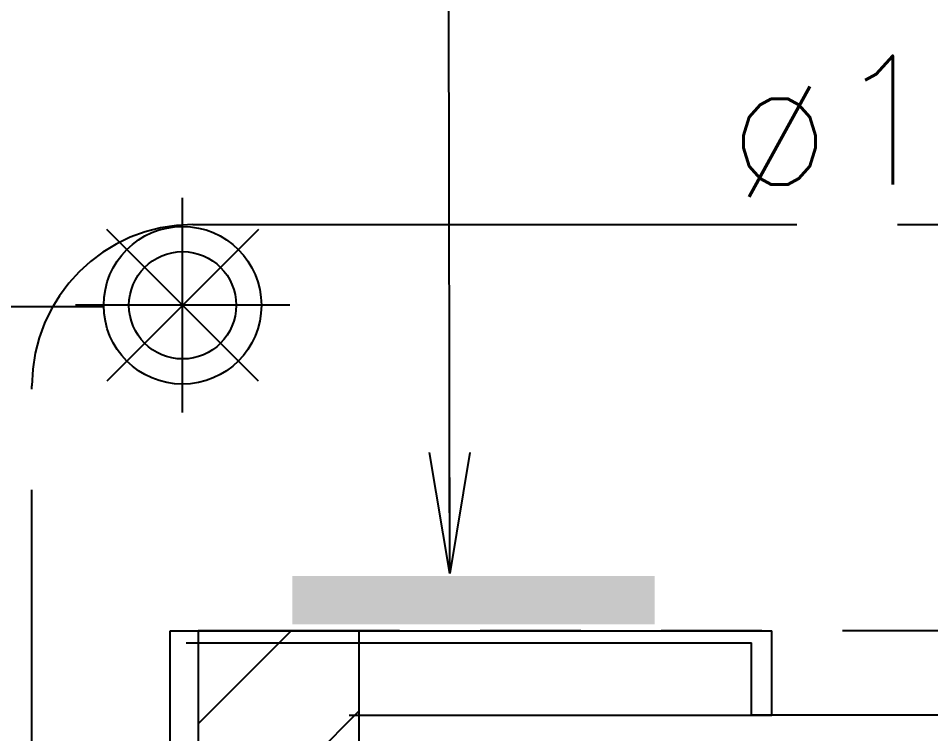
# Model space of a CAD drawing. Header units: millimetres. Extents: x 188.6 to 263.2, y 40.1 to 120.1.
# Drawn here: x 251.48 to 252.613, y 71.042 to 71.93 of the extents above; entities that cross this region are included whole.
import ezdxf

# ---------------------------------------------------------------- set-up
doc = ezdxf.new("R2010")
doc.units = ezdxf.units.MM
doc.set_wipeout_variables(frame=1)
doc.linetypes.add('CENTER2', pattern=[1.125, 0.75, -0.125, 0.125, -0.125])
doc.linetypes.add('HIDDEN2', pattern=[0.1875, 0.125, -0.0625])
for name, color, linetype in [('ARQ', 8, 'Continuous'), ('ESTR-PILARES', 11, 'Continuous'), ('ESTR-VIGAS', 11, 'HIDDEN2'), ('ESTRUTURA', 7, 'Continuous'), ('GAS-TEXTO', 7, 'Continuous'), ('GAS-TUBO-PISO', 6, 'CENTER2'), ('INC-SINALIZAÇÃO', 88, 'Continuous'), ('INC-TEXTO', 7, 'Continuous'), ('SPK', 10, 'Continuous'), ('SPK-INTERNO', 244, 'Continuous'), ('SPK-TUBO-TETO', 12, 'Continuous')]:
    doc.layers.add(name, color=color, linetype=linetype)
doc.styles.add('60-100', font='romans.shx', dxfattribs={"height": 0.16})
doc.styles.add('60-75', font='romans.shx', dxfattribs={"height": 0.12})
doc.dimstyles.new('SETAS75', dxfattribs={"dimtxt": 0.16, "dimasz": 0.15, "dimexe": 0.15, "dimexo": 0, "dimgap": 0.1, "dimtad": 1, "dimzin": 10, "dimdsep": 46, "dimtxsty": '60-100', "dimblk1": 'OPEN', "dimblk2": 'OPEN', "dimsah": 1, "dimcen": 0, "dimclrd": 244, "dimclre": 244, "dimclrt": 7, "dimadec": 0, "dimazin": 0, "dimtfac": 1, "dimtix": 1, "dimtmove": 2, "dimatfit": 3, "dimldrblk": 'OPEN', "dimfxl": 0.15, "dimtolj": 1, "dimtzin": 6, "dimarcsym": 0})

# ---------------------------------------------------------------- blocks, each defined once
blk = doc.blocks.new('ESTR-TP-29.09.2016')
at = {"layer": 'ESTR-PILARES'}
for p, q in [((45.75, 11.5394), (45.8658, 11.6552)), ((45.75, 11.3556), (45.95, 11.5556))]:
    blk.add_line(p, q, dxfattribs=at)
blk.add_lwpolyline([(45.75, 9.4752), (45.95, 9.4752), (45.95, 11.6552), (45.75, 11.6552), (45.75, 9.4752)], dxfattribs=at)
at = {"layer": 'ESTR-VIGAS'}
blk.add_lwpolyline([(47.8003, 11.6552), (45.95, 11.6552)], dxfattribs=at)
blk = doc.blocks.new('SPK')
blk.add_wipeout([(-0.0692, 0.0692), (-0.0673, 0.0711), (-0.0673, 0.0711), (-0.0658, 0.0724), (-0.0658, 0.0724), (-0.0636, 0.0744), (-0.0636, 0.0744), (-0.0618, 0.0759), (-0.0618, 0.0759), (-0.0596, 0.0776), (-0.0596, 0.0776), (-0.0579, 0.0789), (-0.0579, 0.0789), (-0.0546, 0.0813), (-0.0546, 0.0813), (-0.0525, 0.0826), (-0.0507, 0.0837), (-0.0507, 0.0837), (-0.0481, 0.0852), (-0.0481, 0.0852), (-0.0453, 0.0868), (-0.0453, 0.0868), (-0.0431, 0.0879), (-0.0416, 0.0886), (-0.0399, 0.0894), (-0.0399, 0.0894), (-0.0364, 0.0908), (-0.0364, 0.0908), (-0.0341, 0.0917), (-0.0318, 0.0926), (-0.0302, 0.0931), (-0.0281, 0.0938), (-0.0266, 0.0942), (-0.0266, 0.0942), (-0.0244, 0.0948), (-0.0226, 0.0952), (-0.0226, 0.0952), (-0.0203, 0.0957), (-0.0203, 0.0957), (-0.0183, 0.0961), (-0.0183, 0.0961), (-0.0148, 0.0968), (-0.0148, 0.0968), (-0.0114, 0.0972), (-0.01, 0.0974), (-0.0083, 0.0975), (-0.0083, 0.0975), (-0.0058, 0.0977), (-0.0047, 0.0978), (-0.0047, 0.0978), (-0.0027, 0.0978), (-0.0027, 0.0978), (-0.001, 0.0979), (-0.001, 0.0979), (0, 0.0979), (0.0016, 0.0979), (0.0038, 0.0978), (0.0038, 0.0978), (0.0084, 0.0975), (0.0113, 0.0972), (0.0113, 0.0972), (0.0155, 0.0966), (0.0175, 0.0963), (0.0175, 0.0963), (0.0207, 0.0957), (0.0228, 0.0952), (0.0248, 0.0947), (0.0248, 0.0947), (0.0274, 0.094), (0.0274, 0.094), (0.0306, 0.093), (0.0324, 0.0924), (0.0324, 0.0924), (0.0354, 0.0912), (0.0373, 0.0905), (0.0373, 0.0905), (0.0398, 0.0894), (0.0422, 0.0883), (0.0422, 0.0883), (0.0451, 0.0869), (0.0469, 0.0859), (0.049, 0.0847), (0.0513, 0.0833), (0.053, 0.0823), (0.0549, 0.081), (0.0566, 0.0798), (0.0566, 0.0798), (0.0592, 0.078), (0.0615, 0.0762), (0.0659, 0.0724), (0.0669, 0.0714), (0.0669, 0.0714), (0.0692, 0.0692), (0.0692, 0.0692), (0.0692, 0.0692), (0.0692, 0.0692), (0.0717, 0.0667), (0.0717, 0.0667), (0.0739, 0.0642), (0.0739, 0.0642), (0.0753, 0.0626), (0.0753, 0.0626), (0.0765, 0.0611), (0.0765, 0.0611), (0.0785, 0.0585), (0.0785, 0.0585), (0.0805, 0.0556), (0.0805, 0.0556), (0.0805, 0.0556), (0.0826, 0.0526), (0.0826, 0.0526), (0.0841, 0.05), (0.0841, 0.05), (0.0855, 0.0476), (0.0865, 0.0458), (0.0865, 0.0458), (0.0877, 0.0434), (0.0877, 0.0434), (0.0877, 0.0434), (0.089, 0.0407), (0.089, 0.0407), (0.0901, 0.0382), (0.0901, 0.0382), (0.0915, 0.0348), (0.0915, 0.0348), (0.0927, 0.0315), (0.0932, 0.0298), (0.0938, 0.028), (0.0938, 0.028), (0.0938, 0.028), (0.0948, 0.0246), (0.0948, 0.0246), (0.0948, 0.0246), (0.0952, 0.0228), (0.0952, 0.0228), (0.0957, 0.0206), (0.0961, 0.0188), (0.0964, 0.0169), (0.0967, 0.0153), (0.0969, 0.0135), (0.0969, 0.0135), (0.0972, 0.0113), (0.0972, 0.0113), (0.0975, 0.0085), (0.0975, 0.0085), (0.0978, 0.005), (0.0978, 0.005), (0.0979, 0.0023), (0.0979, 0.0023), (0.0979, 0), (0.0979, 0), (0.0978, -0.0048), (0.0978, -0.0048), (0.0976, -0.0077), (0.0973, -0.0103), (0.0973, -0.0103), (0.0968, -0.0148), (0.0968, -0.0148), (0.0959, -0.0195), (0.0959, -0.0195), (0.0949, -0.0238), (0.0949, -0.0238), (0.094, -0.0272), (0.094, -0.0272), (0.093, -0.0305), (0.093, -0.0305), (0.0911, -0.0357), (0.0911, -0.0357), (0.0897, -0.0391), (0.0897, -0.0391), (0.088, -0.0429), (0.088, -0.0429), (0.0861, -0.0466), (0.0844, -0.0496), (0.082, -0.0534), (0.082, -0.0534), (0.0794, -0.0572), (0.0776, -0.0596), (0.0776, -0.0596), (0.074, -0.0641), (0.074, -0.0641), (0.074, -0.0641), (0.069, -0.069), (0.0692, -0.0692), (0.0675, -0.0709), (0.0675, -0.0709), (0.0664, -0.0719), (0.0651, -0.0731), (0.064, -0.0741), (0.0627, -0.0752), (0.061, -0.0766), (0.0597, -0.0776), (0.0584, -0.0785), (0.0564, -0.08), (0.0546, -0.0813), (0.053, -0.0823), (0.0515, -0.0833), (0.0488, -0.0849), (0.0465, -0.0862), (0.0443, -0.0873), (0.0415, -0.0887), (0.0389, -0.0898), (0.037, -0.0907), (0.0339, -0.0918), (0.0339, -0.0918), (0.0315, -0.0927), (0.0283, -0.0937), (0.0244, -0.0948), (0.0216, -0.0955), (0.019, -0.096), (0.0154, -0.0967), (0.0126, -0.0971), (0.0101, -0.0974), (0.0064, -0.0977), (0.0029, -0.0979), (0, -0.0979), (-0.0021, -0.0979), (-0.0084, -0.0975), (-0.0131, -0.097), (-0.0169, -0.0964), (-0.019, -0.096), (-0.0218, -0.0954), (-0.0218, -0.0954), (-0.0256, -0.0945), (-0.0275, -0.094), (-0.0305, -0.093), (-0.0342, -0.0917), (-0.0367, -0.0908), (-0.0398, -0.0894), (-0.044, -0.0874), (-0.0451, -0.0869), (-0.0481, -0.0853), (-0.0511, -0.0835), (-0.053, -0.0823), (-0.0553, -0.0808), (-0.059, -0.0781), (-0.0603, -0.0771), (-0.0619, -0.0759), (-0.064, -0.0741), (-0.0665, -0.0718), (-0.0676, -0.0708), (-0.0692, -0.0692), (-0.0718, -0.0665), (-0.0755, -0.0623), (-0.0755, -0.0623), (-0.0792, -0.0576), (-0.0792, -0.0576), (-0.0813, -0.0545), (-0.0813, -0.0545), (-0.0848, -0.0489), (-0.0865, -0.0458), (-0.0865, -0.0458), (-0.0865, -0.0458), (-0.0891, -0.0406), (-0.0891, -0.0406), (-0.0912, -0.0355), (-0.0912, -0.0355), (-0.093, -0.0306), (-0.093, -0.0306), (-0.0944, -0.0259), (-0.0953, -0.0222), (-0.0962, -0.0181), (-0.0967, -0.015), (-0.0972, -0.0118), (-0.0976, -0.007), (-0.0978, -0.0044), (-0.0979, 0), (-0.0978, 0.0032), (-0.0977, 0.0066), (-0.0977, 0.0066), (-0.0974, 0.01), (-0.0974, 0.01), (-0.0969, 0.0136), (-0.0965, 0.0165), (-0.096, 0.019), (-0.0954, 0.022), (-0.0947, 0.0246), (-0.094, 0.0273), (-0.0932, 0.03), (-0.0932, 0.03), (-0.0919, 0.0338), (-0.0919, 0.0338), (-0.0891, 0.0405), (-0.0878, 0.0433), (-0.0865, 0.0458), (-0.0842, 0.0499), (-0.0842, 0.0499), (-0.0842, 0.0499), (-0.0819, 0.0537), (-0.0819, 0.0537), (-0.0794, 0.0572), (-0.0794, 0.0572), (-0.0758, 0.062), (-0.0758, 0.062), (-0.0725, 0.0658), (-0.0691, 0.0691)]).dxf.layer = 'SPK'
at = {"layer": 'SPK'}
blk.add_circle((0, 0), 0.0979, dxfattribs=at)
at = {"layer": 'SPK-INTERNO'}
for p, q in [((0, 0.1332), (0, -0.1332)), ((-0.0942, 0.0942), (0.0942, -0.0942)), ((-0.0942, -0.0942), (0.0942, 0.0942)), ((-0.1332, 0), (0.1332, 0))]:
    blk.add_line(p, q, dxfattribs=at)
blk.add_circle((0, 0), 0.0666, dxfattribs=at)
blk = doc.blocks.new('_OPEN')
at = {"color": 0, "linetype": 'ByBlock'}
for p, q in [((-1, 0.1667), (0, 0)), ((0, 0), (-1, -0.1667)), ((0, 0), (-1, 0))]:
    blk.add_line(p, q, dxfattribs=at)
blk = doc.blocks.new('A$C0ECE51B6')
at = {"layer": 'INC-SINALIZAÇÃO', "color": 119}
blk.add_solid([(0.225, 0.06), (0.225, 0), (-0.225, 0.06), (-0.225, 0)], dxfattribs=at)

msp = doc.modelspace()

# ---------------------------------------------------------------- linework, layer by layer
at = {"layer": 'ARQ'}
for p, q in [((251.6683, 71.1696), (252.4157, 71.1696)), ((251.6683, 69.0896), (251.6683, 71.1696)), ((251.6683, 71.1696), (252.4157, 71.1696)), ((251.6683, 69.0896), (251.6683, 71.1696)), ((252.4157, 71.0646), (252.4157, 71.1696)), ((252.4157, 71.0646), (252.4157, 71.1696)), ((251.6884, 71.1546), (252.3907, 71.1546)), ((251.6884, 71.1546), (252.3907, 71.1546)), ((252.3907, 71.0646), (252.3907, 71.1546)), ((252.3907, 71.0646), (252.3907, 71.1546)), ((251.8907, 71.0646), (252.3907, 71.0646)), ((251.8907, 71.0646), (252.3907, 71.0646)), ((253.2407, 71.0646), (252.3907, 71.0646)), ((252.3907, 71.0646), (252.4157, 71.0646)), ((253.2407, 71.0646), (252.3907, 71.0646)), ((252.3907, 71.0646), (252.4157, 71.0646))]:
    msp.add_line(p, q, dxfattribs=at)
at = {"layer": 'GAS-TUBO-PISO'}
msp.add_line((251.4967, 70.5946), (251.4967, 71.4736), dxfattribs=at)
at = {"layer": 'SPK-TUBO-TETO'}
msp.add_line((251.6833, 71.5717), (250.8833, 71.5717), dxfattribs=at)

# ---------------------------------------------------------------- block references
at = {"layer": 'ESTRUTURA'}
msp.add_blockref('ESTR-TP-29.09.2016', (205.9531, 59.5144), dxfattribs=at)
at = {"layer": 'INC-SINALIZAÇÃO', "linetype": 'Continuous'}
msp.add_blockref('A$C0ECE51B6', (252.0453, 71.1775), dxfattribs=at)

# ---------------------------------------------------------------- texts
at = {"layer": 'GAS-TEXTO', "style": '60-75'}
msp.add_text('ø16mm', height=0.16, dxfattribs=at).set_placement((252.3602, 71.7233))

# ---------------------------------------------------------------- leaders
at = {"layer": 'INC-TEXTO'}
msp.add_leader([(252.0158, 71.2408), (252.0143, 72.1774), (252.1972, 72.1774)], dimstyle='SETAS75', override={"dimtxsty": '60-75'}, dxfattribs=at)

# ---------------------------------------------------------------- next in the draw order: block references
at = {"layer": 'SPK', "rotation": 180}
msp.add_blockref('SPK', (251.6838, 71.5735), dxfattribs=at)

# ---------------------------------------------------------------- next in the draw order: linework, layer by layer
at = {"layer": 'GAS-TUBO-PISO'}
msp.add_line((251.6967, 71.6736), (254.5872, 71.6736), dxfattribs=at)
msp.add_arc((251.6967, 71.4736), 0.2, 90, 180, dxfattribs=at)

doc.saveas('drawing.dxf')
